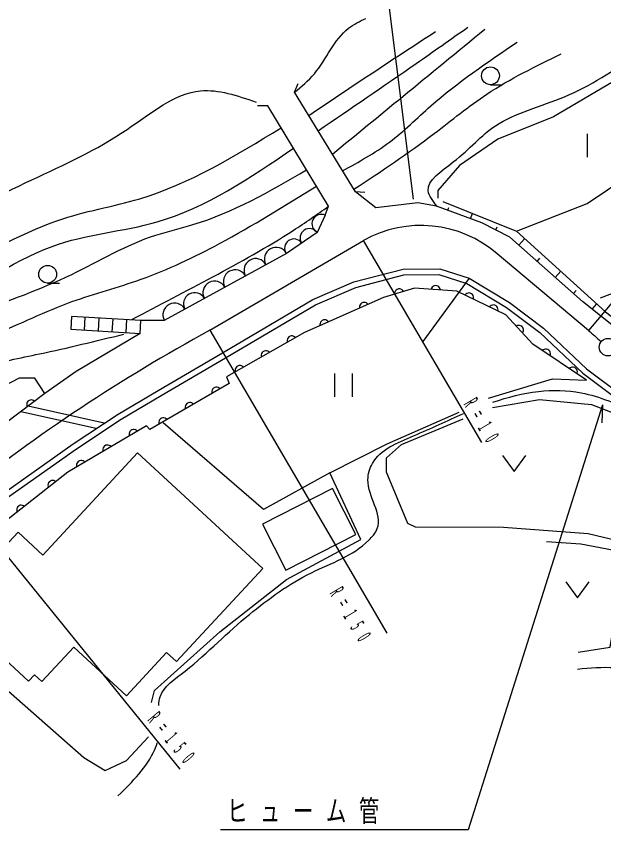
# Model space of a CAD drawing. Units: millimetres, scale not verified. Extents: x 40000 to 680000, y 20000 to 380000.
# Drawn here: x 211676 to 261876, y 251615 to 321154 of the extents above; entities that cross this region are included whole.
import ezdxf

# ---------------------------------------------------------------- set-up
doc = ezdxf.new("R2010")
doc.units = ezdxf.units.MM
doc.header["$LTSCALE"] = 1000
doc.layers.add('M-BGD', color=7, linetype='Continuous', lineweight=25)
doc.styles.add('ＭＳ ゴシック', font='')
doc.styles.get('ＭＳ ゴシック').set_extended_font_data('MS Gothic')

msp = doc.modelspace()

# ---------------------------------------------------------------- linework, layer by layer
at = {"layer": 'M-BGD'}
for p, q in [((243421, 322855), (245581, 305515)), ((279878, 317254), (260578, 294287)), ((252197, 315307), (253197, 315307)), ((260471, 311118), (260471, 309118)), ((248559, 304568), (248652, 304820)), ((238075, 304141), (237390, 302656)), ((250487, 303859), (250652, 304308)), ((237390, 302656), (234762, 300885)), ((252647, 302884), (252781, 303142)), ((228208, 294310), (241362, 301997)), ((251453, 284729), (241362, 301997)), ((254622, 301575), (255130, 302151)), ((234762, 300885), (224303, 295140)), ((260578, 294287), (252773, 300846)), ((256180, 300200), (256425, 300477)), ((257737, 298824), (258209, 299358)), ((214357, 298342), (215357, 298342)), ((250390, 298756), (246407, 293363)), ((259295, 297448), (259522, 297705)), ((260898, 296104), (261275, 296578)), ((217512, 294323), (217576, 295428)), ((218697, 294254), (218761, 295359)), ((219882, 294185), (219946, 295290)), ((221068, 294117), (221132, 295221)), ((224303, 295140), (222317, 295153)), ((228208, 294310), (243345, 268409)), ((229632, 290317), (229878, 289755)), ((238879, 290628), (238879, 288628)), ((240399, 288628), (240399, 290628)), ((229878, 289755), (223079, 285817)), ((261761, 287951), (261709, 286394)), ((218504, 285903), (212052, 287347)), ((219198, 286363), (212680, 287822)), ((223079, 285817), (222797, 286146)), ((225672, 256783), (206782, 280089))]:
    msp.add_line(p, q, dxfattribs=at)
for points in [[(261592, 297072), (285832, 306289), (285787, 307264), (282021, 310562), (272981, 314329), (265270, 317076), (257578, 312556), (252836, 310650), (249557, 308390), (247696, 306263), (247696, 305599)], [(241474, 306083), (240675, 306140), (235448, 314652), (235762, 315394)], [(254419, 302795), (260449, 305155), (267317, 309771), (272981, 314329)], [(238075, 304141), (238361, 304912), (233163, 313509), (232277, 313509)], [(247595, 304922), (245987, 305198), (242388, 304769), (240675, 306140)], [(248127, 305321), (254419, 302795), (262041, 295882), (269929, 289855), (277287, 285789), (286814, 281092), (301838, 267941), (309016, 262048), (310570, 261427)], [(309126, 260823), (305153, 263514), (288505, 278583), (284871, 281419), (281078, 283421), (272792, 287498), (268316, 290201), (260074, 296760), (253843, 302263), (251450, 303504), (247595, 304922)], [(195754, 268305), (197960, 269581), (201013, 272288), (206899, 277645), (209842, 279878), (216535, 284599), (220384, 287148), (223805, 289159), (229290, 292394), (237017, 296945), (240527, 298450), (244735, 299536), (247866, 299573), (250390, 298756), (253836, 296674), (256725, 294497), (260417, 291017), (263347, 288819)], [(196005, 267872), (198254, 269173), (201348, 271916), (207219, 277260), (210137, 279475), (216818, 284186), (220648, 286724), (224059, 288728), (229544, 291963), (237244, 296498), (240689, 297975), (244801, 299037), (247790, 299072), (250181, 298298), (253556, 296259), (256402, 294114), (260094, 290634), (263047, 288419)], [(260410, 290036), (255805, 293130), (253519, 295626), (249335, 297665), (245714, 297912), (243063, 297103), (236312, 294114), (229632, 290317)], [(244771, 297624), (244712, 297706), (244643, 297769), (244543, 297822), (244453, 297845), (244352, 297847), (244229, 297810), (244147, 297751), (244084, 297682), (244031, 297582), (244008, 297492), (244006, 297390)], [(247924, 297761), (247898, 297859), (247856, 297942), (247781, 298028), (247705, 298081), (247611, 298119), (247484, 298128), (247386, 298103), (247303, 298060), (247217, 297986), (247164, 297909), (247126, 297816)], [(250741, 296980), (250754, 297081), (250746, 297174), (250709, 297281), (250658, 297359), (250586, 297430), (250471, 297486), (250371, 297499), (250278, 297491), (250171, 297454), (250093, 297403), (250022, 297331)], [(241741, 296518), (241673, 296592), (241597, 296646), (241491, 296687), (241399, 296698), (241298, 296689), (241181, 296637), (241106, 296569), (241052, 296493), (241011, 296387), (241000, 296295), (241010, 296194)], [(252833, 295961), (252846, 296061), (252838, 296154), (252801, 296261), (252750, 296339), (252678, 296410), (252563, 296466), (252463, 296479), (252370, 296471), (252263, 296434), (252185, 296384), (252114, 296311)], [(238366, 295023), (238298, 295098), (238221, 295152), (238116, 295193), (238023, 295204), (237923, 295195), (237806, 295143), (237731, 295075), (237677, 294998), (237636, 294893), (237625, 294800), (237634, 294700)], [(254932, 294083), (254981, 294171), (255008, 294261), (255013, 294374), (254994, 294465), (254953, 294558), (254867, 294652), (254778, 294701), (254689, 294728), (254576, 294733), (254484, 294714), (254392, 294673)], [(222253, 294048), (216804, 290776), (214126, 288914)], [(235547, 293679), (235472, 293747), (235390, 293793), (235281, 293823), (235188, 293825), (235089, 293805), (234977, 293742), (234910, 293667), (234864, 293585), (234834, 293476), (234832, 293383), (234851, 293284)], [(233320, 292413), (233245, 292481), (233164, 292527), (233054, 292557), (232961, 292559), (232862, 292539), (232751, 292476), (232683, 292401), (232637, 292320), (232607, 292211), (232605, 292117), (232625, 292018)], [(257288, 292133), (257315, 292231), (257320, 292324), (257298, 292435), (257258, 292520), (257197, 292600), (257090, 292671), (256993, 292698), (256900, 292703), (256789, 292681), (256704, 292641), (256624, 292579)], [(231093, 291148), (231018, 291215), (230937, 291261), (230828, 291291), (230734, 291293), (230635, 291274), (230524, 291210), (230456, 291135), (230410, 291054), (230380, 290945), (230378, 290852), (230398, 290752)], [(259591, 290586), (259618, 290684), (259623, 290777), (259601, 290888), (259561, 290973), (259500, 291053), (259393, 291124), (259296, 291151), (259203, 291156), (259092, 291134), (259007, 291094), (258927, 291032)], [(214126, 288914), (213266, 290216), (211911, 290216), (209160, 288779), (199841, 284879), (194176, 282827), (190892, 281267), (190235, 280199)], [(252032, 288508), (257489, 290155), (260410, 290036)], [(229091, 289299), (229015, 289366), (228934, 289411), (228824, 289440), (228731, 289442), (228632, 289421), (228521, 289357), (228454, 289281), (228409, 289200), (228380, 289090), (228378, 288997), (228399, 288898)], [(214126, 288914), (194925, 274404), (192986, 273153)], [(213245, 288249), (213162, 288306), (213075, 288341), (212963, 288356), (212870, 288346), (212774, 288314), (212672, 288237), (212615, 288153), (212580, 288067), (212564, 287955), (212574, 287862), (212607, 287766)], [(226825, 287986), (226749, 288053), (226667, 288098), (226558, 288128), (226465, 288129), (226365, 288109), (226255, 288044), (226188, 287969), (226142, 287887), (226113, 287778), (226112, 287684), (226132, 287585)], [(261761, 287951), (250281, 251615), (229123, 251615)], [(252384, 287696), (256395, 288398), (260833, 287974), (263342, 287009), (268560, 284925), (269139, 283690), (265087, 275817), (260533, 276897), (253316, 277438), (245785, 277476), (245129, 277785), (243315, 282185), (243315, 283420), (244589, 284539), (249876, 286739)], [(238458, 282136), (243376, 284595), (249524, 287321)], [(224558, 286674), (224482, 286741), (224401, 286786), (224291, 286815), (224198, 286816), (224099, 286796), (223988, 286732), (223921, 286656), (223876, 286574), (223847, 286465), (223845, 286372), (223866, 286273)], [(222797, 286146), (216082, 282173), (210738, 277954)], [(222022, 285688), (221946, 285754), (221864, 285798), (221754, 285827), (221661, 285827), (221562, 285806), (221452, 285741), (221386, 285664), (221341, 285582), (221313, 285473), (221312, 285379), (221334, 285280)], [(223234, 262500), (223502, 263516), (229061, 268541), (234769, 272995), (241131, 276416), (238458, 282136), (232791, 278982), (224238, 286413)], [(219784, 284363), (219707, 284430), (219625, 284474), (219516, 284502), (219422, 284503), (219324, 284481), (219213, 284416), (219147, 284340), (219103, 284258), (219075, 284148), (219074, 284055), (219095, 283956)], [(217545, 283039), (217469, 283105), (217387, 283150), (217277, 283178), (217184, 283178), (217085, 283157), (216975, 283092), (216909, 283016), (216864, 282933), (216836, 282824), (216835, 282731), (216857, 282632)], [(253226, 283609), (254226, 282249), (255226, 283609)], [(215060, 281366), (214975, 281422), (214888, 281455), (214776, 281468), (214683, 281456), (214588, 281422), (214487, 281342), (214432, 281258), (214399, 281171), (214386, 281058), (214397, 280966), (214432, 280871)], [(212388, 279257), (212303, 279312), (212216, 279345), (212103, 279358), (212011, 279347), (211916, 279312), (211815, 279233), (211760, 279148), (211727, 279061), (211714, 278949), (211725, 278856), (211760, 278761)], [(259680, 266802), (262420, 267227), (262922, 270160), (264003, 273517), (264080, 274791), (262768, 275486), (259912, 276026), (256979, 276219)], [(258624, 272813), (259624, 271453), (260624, 272813)], [(197405, 264425), (198582, 264371), (201148, 262126), (203714, 258758), (205005, 258972), (208961, 261484), (209389, 262447), (207838, 264692), (203348, 269182), (204096, 269824), (207892, 266189), (217461, 257796), (219278, 256673), (221096, 257529), (222967, 259560)]]:
    msp.add_lwpolyline(points, dxfattribs=at)
for points in [[(222317, 295153), (216390, 295497), (216326, 294392), (222253, 294048)], [(222046, 283847), (232738, 273957), (225366, 265988), (224523, 266768), (221093, 263059), (216593, 267221), (213868, 264275), (213225, 264869), (212717, 264319), (205871, 270651), (206736, 271586), (205835, 272419), (210125, 277057), (211047, 276205), (211836, 277057), (213954, 275098)], [(234716, 273797), (240703, 276844), (238698, 280784), (232711, 277737)]]:
    msp.add_lwpolyline(points, close=True, dxfattribs=at)
for centre, radius in [((252197, 316067), 760), ((214357, 299102), 760), ((262239, 292871), 750)]:
    msp.add_circle(centre, radius, dxfattribs=at)
for centre, radius, start, end in [((237740, 303415), 800, 65.22486, 245.22486), ((246245, 293270), 10000, 49.24805, 119.22919), ((236726, 302209), 800, 33.97654, 213.97654), ((235400, 301315), 800, 33.97654, 213.97654), ((233886, 300404), 1000, 28.77987, 208.77987), ((232133, 299441), 1000, 28.77987, 208.77987), ((230380, 298478), 1000, 28.77987, 208.77987), ((228627, 297515), 1000, 28.77987, 208.77987), ((226918, 296576), 950, 28.77987, 208.77987), ((225209, 295637), 1000, 28.77987, 208.77987), ((300139, 162682), 150000, 118.65536, 128.49045), ((313288, 354467), 80000, 228.7859, 229.79982)]:
    msp.add_arc(centre, radius, start, end, dxfattribs=at)
for points, knots in [([(235448, 314652), (236047, 315151), (236647, 315650), (237148, 316246), (238196, 317490), (238819, 319159), (240076, 320130), (240513, 320468), (241026, 320721), (241540, 320975)], [0, 0, 0, 0, 1, 1, 1, 2, 2, 2, 3, 3, 3, 3]), ([(237462, 311371), (240263, 313275), (243064, 315178), (245842, 317114), (247323, 318145), (248798, 319186), (250273, 320227)], [0, 0, 0, 0, 1, 1, 1, 2, 2, 2, 2]), ([(238689, 309373), (240695, 311015), (242700, 312657), (244704, 314300), (247040, 316214), (249375, 318131), (251709, 320047)], [0, 0, 0, 0, 1, 1, 1, 2, 2, 2, 2]), ([(236667, 312667), (238698, 314035), (240728, 315402), (242771, 316753), (244343, 317792), (245921, 318820), (247500, 319849)], [0, 0, 0, 0, 1, 1, 1, 2, 2, 2, 2]), ([(239564, 307949), (240940, 308703), (242316, 309458), (243559, 310391), (244810, 311329), (245926, 312448), (247106, 313487), (249405, 315512), (251943, 317230), (254481, 318948)], [0, 0, 0, 0, 1, 1, 1, 2, 2, 2, 3, 3, 3, 3]), ([(240534, 306368), (242853, 307903), (245171, 309438), (247387, 311123), (248884, 312260), (250333, 313465), (251891, 314501), (253892, 315831), (256073, 316883), (258253, 317935)], [0, 0, 0, 0, 1, 1, 1, 2, 2, 2, 3, 3, 3, 3]), ([(247639, 304906), (247288, 305354), (246936, 305803), (246881, 306225), (246763, 307132), (248019, 307917), (249020, 308702), (250474, 309840), (251391, 310978), (252623, 311798), (254286, 312905), (256521, 313435), (258535, 314275), (260761, 315205), (262716, 316513), (264671, 317822)], [0, 0, 0, 0, 1, 1, 1, 2, 2, 2, 3, 3, 3, 4, 4, 4, 5, 5, 5, 5]), ([(94830, 315907), (98524, 312926), (102218, 309944), (105508, 306516), (107389, 304556), (109138, 302451), (111136, 300649), (113870, 298183), (117069, 296286), (120057, 294003), (123035, 291705), (125811, 289030), (129158, 287596), (131793, 286501), (134760, 286158), (137660, 285680), (140776, 285171), (143816, 284543), (146908, 284124), (151106, 283643), (155329, 283542), (159601, 283705), (163466, 283824), (167388, 284102), (170917, 285441), (174335, 286750), (177381, 289026), (180704, 290650), (184258, 292372), (188129, 293293), (191960, 294302), (194672, 295072), (197372, 295866), (200163, 296218), (201527, 296374), (202912, 296423), (204234, 296697), (207951, 297487), (211127, 300163), (214740, 301487), (217626, 302544), (220791, 302740), (223721, 303582), (227924, 304791), (231643, 307332), (235362, 309872)], [0, 0, 0, 0, 1, 1, 1, 2, 2, 2, 3, 3, 3, 4, 4, 4, 5, 5, 5, 6, 6, 6, 7, 7, 7, 8, 8, 8, 9, 9, 9, 10, 10, 10, 11, 11, 11, 12, 12, 12, 13, 13, 13, 14, 14, 14, 15, 15, 15, 15]), ([(185756, 297724), (186694, 297628), (187629, 297537), (188548, 297595), (190665, 297728), (192692, 298647), (194715, 299511), (200937, 302043), (207098, 304260), (213004, 307175), (215760, 308443), (218485, 309693), (221146, 311486), (223197, 312867), (225210, 314570), (227433, 314779), (228945, 314920), (230554, 314370), (232163, 313821)], [0, 0, 0, 0, 1, 1, 1, 2, 2, 2, 3, 3, 3, 4, 4, 4, 5, 5, 5, 6, 6, 6, 6]), ([(186022, 295515), (186105, 295530), (186189, 295545), (186273, 295559), (187986, 295847), (189765, 295858), (191481, 296158), (194526, 296716), (197365, 298217), (200403, 298852), (201957, 299156), (203563, 299239), (205100, 299571), (208622, 300385), (211771, 302513), (215219, 303702), (217505, 304491), (219922, 304867), (222224, 305558), (226518, 306848), (230411, 309234), (234305, 311621)], [0, 0, 0, 0, 1, 1, 1, 2, 2, 2, 3, 3, 3, 4, 4, 4, 5, 5, 5, 6, 6, 6, 7, 7, 7, 7]), ([(90687, 310793), (91871, 309881), (93056, 308968), (94252, 308073), (99381, 304233), (104724, 300706), (110418, 297655), (111698, 296969), (112995, 296307), (114130, 295440), (115926, 294088), (117331, 292256), (118920, 290590), (120997, 288433), (123386, 286584), (126045, 285261), (128687, 283897), (131640, 283098), (134606, 282747), (136645, 282527), (138684, 282534), (140713, 282327), (145596, 281877), (150367, 280114), (155171, 279933), (160272, 279804), (165390, 281401), (170438, 282866), (176277, 284496), (182034, 286036), (187650, 288075), (191770, 289639), (195805, 291416), (199924, 292985), (205421, 295030), (211120, 296553), (216416, 299092), (218797, 300256), (221094, 301629), (223601, 302445), (224644, 302784), (225723, 303026), (226775, 303343), (230209, 304376), (233346, 306197), (236483, 308018)], [0, 0, 0, 0, 1, 1, 1, 2, 2, 2, 3, 3, 3, 4, 4, 4, 5, 5, 5, 6, 6, 6, 7, 7, 7, 8, 8, 8, 9, 9, 9, 10, 10, 10, 11, 11, 11, 12, 12, 12, 13, 13, 13, 14, 14, 14, 15, 15, 15, 15]), ([(87362, 306688), (90028, 304535), (92695, 302382), (95330, 300170), (98254, 297714), (101140, 295187), (104311, 293105), (107449, 291043), (110866, 289417), (114190, 287596), (118021, 285505), (121734, 283186), (125745, 281549), (129657, 279975), (133828, 279005), (138019, 278376), (142381, 277767), (146764, 277625), (151159, 277059), (153516, 276782), (155860, 276384), (158224, 276400), (161109, 276402), (164040, 276935), (166666, 278136), (168826, 279097), (170774, 280479), (172953, 281429), (175353, 282452), (177994, 282811), (180704, 282866), (181962, 282969), (183249, 283048), (184297, 282387), (185100, 281880), (185729, 280944), (186632, 280771), (187233, 280648), (187961, 280845), (188428, 281250), (189174, 281881), (189253, 283077), (189745, 283944), (190353, 285038), (191548, 285610), (192739, 286040), (194235, 286645), (195819, 286894), (197229, 287536), (198995, 288309), (200440, 289726), (202079, 290770), (204444, 292206), (207173, 292937), (209771, 293943), (212006, 294853), (214158, 295939), (216416, 296757), (218370, 297453), (220388, 297977), (222344, 298673), (224657, 299496), (226884, 300561), (229050, 301726), (231876, 303247), (234599, 304939), (237322, 306631)], [0, 0, 0, 0, 1, 1, 1, 2, 2, 2, 3, 3, 3, 4, 4, 4, 5, 5, 5, 6, 6, 6, 7, 7, 7, 8, 8, 8, 9, 9, 9, 10, 10, 10, 11, 11, 11, 12, 12, 12, 13, 13, 13, 14, 14, 14, 15, 15, 15, 16, 16, 16, 17, 17, 17, 18, 18, 18, 19, 19, 19, 20, 20, 20, 21, 21, 21, 22, 22, 22, 22]), ([(221554, 295222), (223865, 296435), (226176, 297647), (228478, 298882), (230810, 300132), (233133, 301404), (235347, 302847), (236367, 303511), (237364, 304212), (238361, 304912)], [0, 0, 0, 0, 1, 1, 1, 2, 2, 2, 3, 3, 3, 3]), ([(189657, 280658), (190303, 281589), (190949, 282519), (191823, 283118), (192887, 283848), (194288, 284086), (195538, 284582), (197382, 285313), (198897, 286606), (200549, 287678), (203068, 289222), (205816, 290392), (208656, 291169), (210308, 291621), (211992, 291939), (213666, 292295), (216082, 292807), (218480, 293395), (220878, 293984)], [0, 0, 0, 0, 1, 1, 1, 2, 2, 2, 3, 3, 3, 4, 4, 4, 5, 5, 5, 6, 6, 6, 6]), ([(252393, 288172), (253672, 288580), (254965, 288933), (256297, 289087), (257514, 289221), (258757, 289197), (259952, 288968), (261561, 288656), (263083, 287984), (264566, 287272), (265893, 286652), (267197, 286052), (268484, 285337), (268711, 285211), (268937, 285081), (269177, 285002), (269563, 284875), (269986, 284879), (270409, 284883)], [0, 0, 0, 0, 1, 1, 1, 2, 2, 2, 3, 3, 3, 4, 4, 4, 5, 5, 5, 6, 6, 6, 6]), ([(223850, 262239), (223862, 262502), (223898, 262754), (223979, 262989), (224280, 263877), (225233, 264513), (226098, 265174), (228114, 266779), (229726, 268497), (231594, 270008), (233249, 271345), (234928, 272641), (236891, 273584), (238588, 274419), (240445, 274996), (241791, 276365), (242098, 276663), (242384, 276998), (242519, 277358), (242996, 278589), (241711, 280085), (241725, 281530), (241728, 282023), (241882, 282508), (242122, 282920), (242769, 284132), (244248, 284693), (245620, 285289), (247141, 285931), (248512, 286588), (249895, 287189)], [0, 0, 0, 0, 1, 1, 1, 2, 2, 2, 3, 3, 3, 4, 4, 4, 5, 5, 5, 6, 6, 6, 7, 7, 7, 8, 8, 8, 9, 9, 9, 10, 10, 10, 10]), ([(259628, 265351), (260694, 265447), (261759, 265544), (262810, 265480), (264781, 265361), (266700, 264677), (268588, 263955), (271280, 262925), (273908, 261819), (276672, 261260), (278800, 260747), (280986, 260544), (283261, 260449), (284386, 260401), (285532, 260385), (286508, 259962), (287445, 259575), (288238, 258833), (288975, 258046), (289870, 257117), (290671, 256168), (291751, 255449), (292661, 254797), (293788, 254288), (294802, 254475), (295793, 254658), (296676, 255505), (297692, 255677), (297997, 255728), (298315, 255719), (298633, 255709)], [0, 0, 0, 0, 1, 1, 1, 2, 2, 2, 3, 3, 3, 4, 4, 4, 5, 5, 5, 6, 6, 6, 7, 7, 7, 8, 8, 8, 9, 9, 9, 10, 10, 10, 10]), ([(220367, 254514), (221609, 255729), (222852, 256945), (223515, 258487), (223593, 258667), (223663, 258853), (223722, 259042)], [0, 0, 0, 0, 1, 1, 1, 2, 2, 2, 2])]:
    msp.add_open_spline(points, degree=3, knots=knots, dxfattribs=at)

# ---------------------------------------------------------------- texts
at = {"layer": 'M-BGD', "attachment_point": 7, "style": 'ＭＳ ゴシック'}
for s, insert, char_height, rotation in [('\\T2.92;\\W0.45;R=10', (249856, 287997), 1320, 300.7), ('\\T2.81;\\W0.45;R=150', (238392, 271826), 1320, 301), ('\\T2.81;\\W0.45;R=150', (222824, 260964), 1320, 310.2), ('\\T1.61;\\W0.7;ヒューム管', (229678, 252115), 1833, 359.989)]:
    msp.add_mtext(s, dxfattribs=dict(at, insert=insert, char_height=char_height, rotation=rotation))

doc.saveas('drawing.dxf')
